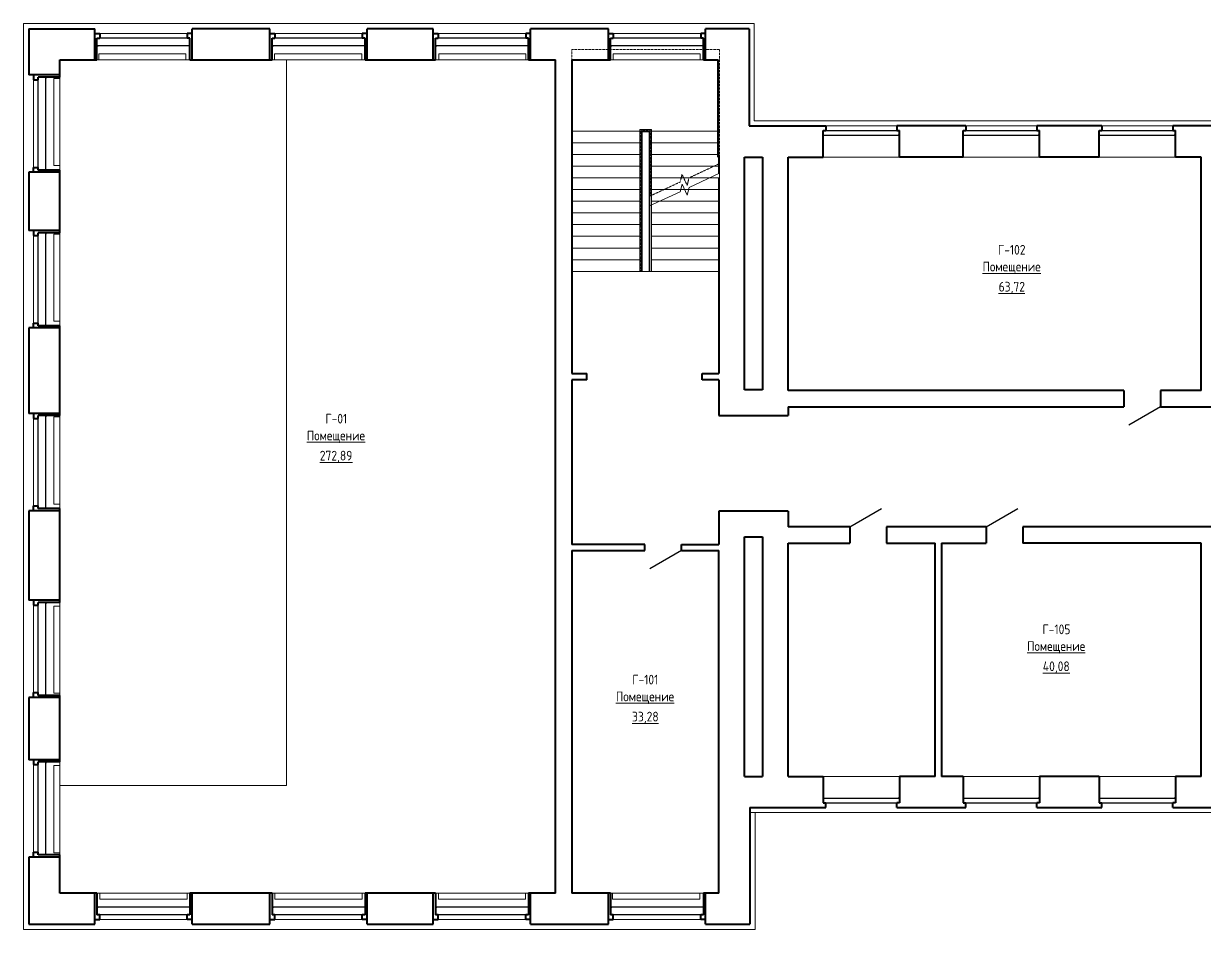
# Model space of a CAD drawing. Header units: millimetres. Extents: x -24 to 373619, y 275 to 149465.
# Drawn here: x -24 to 30326, y 124685 to 147965 of the extents above; entities that cross this region are included whole.
import ezdxf

# ---------------------------------------------------------------- set-up
doc = ezdxf.new("R2010")
doc.units = ezdxf.units.MM
doc.linetypes.add('ADSK_Сверху', pattern=[4.5, 3, -1.5])
for name, color, linetype, lineweight in [('Двери', 7, 'Continuous', 18), ('Каркас_Импост', 7, 'Continuous', 30), ('Лестницы', 7, 'Continuous', 18), ('Марки помещений', 7, 'Continuous', 18), ('Ограждение', 7, 'Continuous', 18), ('Окна', 7, 'Continuous', 18), ('Панель', 7, 'Continuous', 30), ('Перекрытия', 7, 'Continuous', 18), ('Поручни', 7, 'Continuous', 18), ('Стены', 7, 'Continuous', 18), ('Стены разрез', 7, 'Continuous', 40)]:
    doc.layers.add(name, color=color, linetype=linetype, lineweight=lineweight)
doc.styles.add('GOST Common_1', font='GOST Common.ttf', dxfattribs={"width": 0.9, "height": 250})

# ---------------------------------------------------------------- blocks, each defined once
blk = doc.blocks.new('Ограждение - Ограждение-223834-001_Весь этаж')
at = {"layer": 'Ограждение', "linetype": 'ADSK_Сверху'}
for p, q in [((15816, 145248), (15816, 141598)), ((16116, 145248), (15816, 145248)), ((15821, 145243), (15821, 141598)), ((16111, 145243), (15821, 145243)), ((15846, 145218), (15846, 141598)), ((16086, 145218), (15846, 145218)), ((15861, 145203), (15861, 141598)), ((16071, 145203), (15861, 145203)), ((15866, 145198), (15866, 141598)), ((16066, 145198), (15866, 145198)), ((15876, 145188), (15876, 141598)), ((16056, 145188), (15876, 145188)), ((16056, 143528), (16056, 145188)), ((16066, 143529), (16066, 145198)), ((16071, 143531), (16071, 145203)), ((16086, 143538), (16086, 145218)), ((16111, 145198), (16111, 145243)), ((16111, 143550), (16111, 145198)), ((16116, 145198), (16116, 145248)), ((16116, 143552), (16116, 145198)), ((15866, 141598), (15816, 141598)), ((15861, 141598), (15821, 141598)), ((15876, 141598), (15846, 141598))]:
    blk.add_line(p, q, dxfattribs=at)
at = {"layer": 'Поручни'}
for p, q in [((16066, 143278), (16056, 143278)), ((16066, 143278), (16056, 143278)), ((16056, 141598), (16056, 143278)), ((16071, 143281), (16066, 143278)), ((16071, 143281), (16066, 143278)), ((16111, 143300), (16071, 143281)), ((16111, 143300), (16071, 143281)), ((16111, 143300), (16071, 143281)), ((16071, 141598), (16071, 143281)), ((16116, 143302), (16111, 143300)), ((16111, 141598), (16111, 143300)), ((16116, 141598), (16116, 143302)), ((16071, 141598), (16056, 141598)), ((16111, 141598), (16071, 141598)), ((16116, 141598), (16111, 141598))]:
    blk.add_line(p, q, dxfattribs=at)
blk = doc.blocks.new('Ограждение - Ограждение-224765-001_Весь этаж')
at = {"layer": 'Поручни'}
for p, q in [((15816, 145248), (15816, 141598)), ((16116, 145248), (15816, 145248)), ((15821, 145243), (15821, 141598)), ((16111, 145243), (15821, 145243)), ((15861, 145203), (15861, 141598)), ((16071, 145203), (15861, 145203)), ((15876, 145188), (15876, 141598)), ((16056, 145188), (15876, 145188)), ((16056, 143278), (16056, 145188)), ((16071, 143283), (16071, 145203)), ((16086, 145201), (16086, 145218)), ((16111, 145198), (16111, 145243)), ((16111, 143300), (16111, 145198)), ((16116, 145198), (16116, 145248)), ((16116, 143302), (16116, 145198)), ((15821, 141598), (15816, 141598)), ((15861, 141598), (15821, 141598)), ((15876, 141598), (15861, 141598))]:
    blk.add_line(p, q, dxfattribs=at)
blk = doc.blocks.new('ИРНИТУ_Дверь_Однопольная_ДеревяннаяВнутренняя_филенчатая - 900х2080 без верха-1341261-001_Весь этаж')
at = {"layer": 'Панель'}
blk.add_line((-470, 80), (344, 550), dxfattribs=at)
blk = doc.blocks.new('ИРНИТУ_Дверь_Однопольная_ДеревяннаяВнутренняя_филенчатая - 900х2080 без верха-1341253-001_Весь этаж')
at = {"layer": 'Панель'}
blk.add_line((-470, 210), (344, 680), dxfattribs=at)
blk = doc.blocks.new('ИРНИТУ-Окно-ГОСТ23166-99_4_2_Створки - 1920 x 2350-415142-001_Весь этаж')
at = {"layer": 'Каркас_Импост'}
for p, q in [((-1018.1, 280), (941.9, 280)), ((-1018.1, 280), (-1018.1, 160)), ((-1018.1, 280), (-983.1, 280)), ((-1018.1, 160), (941.9, 160)), ((-1018.1, 160), (-983.1, 160)), ((941.9, 280), (906.9, 280)), ((941.9, 160), (906.9, 160)), ((941.9, 280), (941.9, 160))]:
    blk.add_line(p, q, dxfattribs=at)
blk = doc.blocks.new('ИРНИТУ-Окно-ГОСТ23166-99_4_2_Створки - 1920 x 2350-415137-001_Весь этаж')
at = {"layer": 'Каркас_Импост'}
for p, q in [((-1018.1, -160), (941.9, -160)), ((-1018.1, -280), (-1018.1, -160)), ((-1018.1, -160), (-983.1, -160)), ((-1018.1, -280), (941.9, -280)), ((-1018.1, -280), (-983.1, -280)), ((941.9, -160), (906.9, -160)), ((941.9, -280), (906.9, -280)), ((941.9, -280), (941.9, -160))]:
    blk.add_line(p, q, dxfattribs=at)
blk = doc.blocks.new('ИРНИТУ-Окно-ГОСТ23166-99_6_3_Створки - 2350 x 2350-796900-001_Весь этаж')
at = {"layer": 'Каркас_Импост'}
for p, q in [((-1233.1, -20), (1156.9, -20)), ((-1233.1, -220), (-1233.1, -20)), ((-1233.1, -20), (-1198.1, -20)), ((-1233.1, -220), (1156.9, -220)), ((-1233.1, -220), (-1198.1, -220)), ((1156.9, -20), (1121.9, -20)), ((1156.9, -220), (1121.9, -220)), ((1156.9, -220), (1156.9, -20))]:
    blk.add_line(p, q, dxfattribs=at)
blk = doc.blocks.new('ИРНИТУ-Окно-ГОСТ23166-99_6_3_Створки - 2350 x 2350-796883-001_Весь этаж')
at = {"layer": 'Каркас_Импост'}
for p, q in [((-1233.1, 220), (1156.9, 220)), ((-1233.1, 220), (-1233.1, 20)), ((-1233.1, 220), (-1198.1, 220)), ((-1233.1, 20), (1156.9, 20)), ((-1233.1, 20), (-1198.1, 20)), ((1156.9, 220), (1121.9, 220)), ((1156.9, 20), (1121.9, 20)), ((1156.9, 220), (1156.9, 20))]:
    blk.add_line(p, q, dxfattribs=at)
blk = doc.blocks.new('ИРНИТУ-Окно-ГОСТ23166-99_6_3_Створки - 2350 x 2350-1080922-001_Весь этаж')
at = {"layer": 'Каркас_Импост'}
for p, q in [((-1233.1, 220), (1156.9, 220)), ((-1233.1, 220), (-1233.1, 20)), ((-1233.1, 220), (-1198.1, 220)), ((-1233.1, 20), (1156.9, 20)), ((-1233.1, 20), (-1198.1, 20)), ((1156.9, 220), (1121.9, 220)), ((1156.9, 20), (1121.9, 20)), ((1156.9, 220), (1156.9, 20))]:
    blk.add_line(p, q, dxfattribs=at)

msp = doc.modelspace()

# ---------------------------------------------------------------- linework, layer by layer
at = {"layer": 'Лестницы', "linetype": 'ADSK_Сверху'}
for p, q in [((14066, 147301), (14066, 145198)), ((17866, 147301), (14066, 147301)), ((17866, 145198), (17866, 147301)), ((15866, 145198), (14066, 145198)), ((14066, 145198), (14066, 141598)), ((15866, 145198), (14066, 145198)), ((15816, 145198), (14066, 145198)), ((15866, 145198), (16066, 145198)), ((15866, 145198), (15866, 141598)), ((16066, 145198), (17866, 145198)), ((16066, 143528), (16066, 145198)), ((16066, 145198), (17866, 145198)), ((16116, 145198), (17826, 145198)), ((17866, 144368), (17866, 145198)), ((15866, 144898), (14066, 144898)), ((15866, 144898), (14066, 144898)), ((15816, 144898), (14066, 144898)), ((16066, 144898), (17866, 144898)), ((16066, 144898), (17866, 144898)), ((16116, 144898), (17826, 144898)), ((15866, 144598), (14066, 144598)), ((15866, 144598), (14066, 144598)), ((15816, 144598), (14066, 144598)), ((16066, 144598), (17866, 144598)), ((16066, 144598), (17866, 144598)), ((16116, 144598), (17826, 144598)), ((15866, 144298), (14066, 144298)), ((15866, 144298), (14066, 144298)), ((15816, 144298), (14066, 144298)), ((16066, 144298), (17717, 144298)), ((16066, 144298), (17717, 144298)), ((16116, 144298), (17846, 144298)), ((17866, 144368), (17079, 144001)), ((15866, 143998), (14066, 143998)), ((15866, 143998), (14066, 143998)), ((15816, 143998), (14066, 143998)), ((16066, 143998), (16878, 143998)), ((16066, 143998), (16878, 143998)), ((16853, 143895), (16066, 143528)), ((16116, 143998), (17609, 143998)), ((16900, 144090), (16853, 143895)), ((17032, 143806), (16900, 144090)), ((16943, 143998), (17079, 143998)), ((16943, 143998), (17079, 143998)), ((17079, 144001), (17032, 143806)), ((17609, 143998), (17866, 143998)), ((15866, 143698), (14066, 143698)), ((15866, 143698), (14066, 143698)), ((15816, 143698), (14066, 143698)), ((16066, 143698), (16430, 143698)), ((16066, 143698), (16430, 143698)), ((16116, 143698), (16865, 143698)), ((16865, 143698), (16966, 143698)), ((16966, 143698), (17066, 143698)), ((17066, 143698), (17846, 143698)), ((15866, 143398), (14066, 143398)), ((15866, 143398), (14066, 143398)), ((15816, 143398), (14066, 143398)), ((16116, 143398), (16323, 143398)), ((16323, 143398), (17846, 143398)), ((15866, 143098), (14066, 143098)), ((15866, 143098), (14066, 143098)), ((15816, 143098), (14066, 143098)), ((16116, 143098), (17846, 143098)), ((15866, 142798), (14066, 142798)), ((15866, 142798), (14066, 142798)), ((15816, 142798), (14066, 142798)), ((16116, 142798), (17846, 142798)), ((15866, 142498), (14066, 142498)), ((15866, 142498), (14066, 142498)), ((15816, 142498), (14066, 142498)), ((16116, 142498), (17846, 142498)), ((15866, 142198), (14066, 142198)), ((15866, 142198), (14066, 142198)), ((15816, 142198), (14066, 142198)), ((16116, 142198), (17846, 142198)), ((15866, 141898), (14066, 141898)), ((15866, 141898), (14066, 141898)), ((15816, 141898), (14066, 141898)), ((16116, 141898), (17846, 141898)), ((15866, 141598), (14066, 141598)), ((16116, 141598), (17846, 141598))]:
    msp.add_line(p, q, dxfattribs=at)
at = {"layer": 'Лестницы'}
for p, q in [((15816, 145198), (14066, 145198)), ((16116, 145198), (17826, 145198)), ((15816, 144898), (14066, 144898)), ((16116, 144898), (17826, 144898)), ((15816, 144598), (14066, 144598)), ((16116, 144598), (17826, 144598)), ((15816, 144298), (14066, 144298)), ((16116, 144298), (17846, 144298)), ((15816, 143998), (14066, 143998)), ((16116, 143998), (17609, 143998)), ((17866, 144118), (17079, 143751)), ((17609, 143998), (17866, 143998)), ((17866, 143998), (17866, 144118)), ((15816, 143698), (14066, 143698)), ((16853, 143645), (16066, 143278)), ((16116, 143698), (16865, 143698)), ((16900, 143840), (16853, 143645)), ((16865, 143698), (16966, 143698)), ((17032, 143556), (16900, 143840)), ((16966, 143698), (17066, 143698)), ((17079, 143751), (17032, 143556)), ((17066, 143698), (17846, 143698)), ((15816, 143398), (14066, 143398)), ((16116, 143398), (16323, 143398)), ((16323, 143398), (17846, 143398)), ((15816, 143098), (14066, 143098)), ((16116, 143098), (17846, 143098)), ((15816, 142798), (14066, 142798)), ((16116, 142798), (17846, 142798)), ((15816, 142498), (14066, 142498)), ((16116, 142498), (17846, 142498)), ((15816, 142198), (14066, 142198)), ((16116, 142198), (17846, 142198)), ((15816, 141898), (14066, 141898)), ((16116, 141898), (17846, 141898)), ((15816, 141598), (14066, 141598)), ((16116, 141598), (17846, 141598))]:
    msp.add_line(p, q, dxfattribs=at)
at = {"layer": 'Перекрытия'}
for p, q in [((6736, 128385), (6736, 147035)), ((15816, 141598), (14066, 141598)), ((16056, 141598), (15876, 141598)), ((906, 128385), (6736, 128385))]:
    msp.add_line(p, q, dxfattribs=at)
at = {"layer": 'Стены'}
for p, q in [((-24, 147965), (18756, 147965)), ((-24, 124685), (-24, 147965)), ((18756, 147965), (18756, 145465)), ((1931, 147715), (4181, 147715)), ((6431, 147715), (8681, 147715)), ((10631, 147715), (12881, 147715)), ((15131, 147715), (17381, 147715)), ((4251, 147035), (1861, 147035)), ((1906, 147035), (1906, 147185)), ((1906, 147185), (4146, 147185)), ((4146, 147185), (4146, 147035)), ((8751, 147035), (6361, 147035)), ((6426, 147035), (6426, 147185)), ((6426, 147185), (8666, 147185)), ((8666, 147185), (8666, 147035)), ((12951, 147035), (10561, 147035)), ((10646, 147035), (10646, 147185)), ((10646, 147185), (12886, 147185)), ((12886, 147185), (12886, 147035)), ((17451, 147035), (15061, 147035)), ((15126, 147035), (15126, 147185)), ((15126, 147185), (17366, 147185)), ((17366, 147185), (17366, 147035)), ((226, 144270), (226, 146520)), ((756, 144315), (756, 146555)), ((756, 146555), (906, 146555)), ((906, 146590), (906, 144200)), ((18756, 145465), (99956, 145465)), ((20600, 145335), (22420, 145335)), ((24195, 145335), (26015, 145335)), ((27691, 145335), (29511, 145335)), ((22490, 144535), (20530, 144535)), ((26085, 144535), (24125, 144535)), ((29581, 144535), (27621, 144535)), ((906, 144315), (756, 144315)), ((226, 140270), (226, 142520)), ((756, 140315), (756, 142555)), ((756, 142555), (906, 142555)), ((906, 142590), (906, 140200)), ((906, 140315), (756, 140315)), ((226, 135570), (226, 137820)), ((756, 135615), (756, 137855)), ((756, 137855), (906, 137855)), ((906, 137890), (906, 135500)), ((906, 135615), (756, 135615)), ((226, 130770), (226, 133020)), ((756, 130755), (756, 132995)), ((756, 132995), (906, 132995)), ((906, 133090), (906, 130700)), ((906, 130755), (756, 130755)), ((906, 128990), (906, 126600)), ((226, 126670), (226, 128920)), ((756, 126655), (756, 128895)), ((756, 128895), (906, 128895)), ((20530, 128615), (22490, 128615)), ((24125, 128615), (26085, 128615)), ((27621, 128615), (29581, 128615)), ((99936, 127685), (18646, 127685)), ((18776, 127685), (18776, 124685)), ((906, 126655), (756, 126655)), ((1861, 125615), (4251, 125615)), ((1936, 125465), (1936, 125615)), ((4176, 125465), (1936, 125465)), ((4176, 125615), (4176, 125465)), ((6361, 125615), (8751, 125615)), ((6436, 125465), (6436, 125615)), ((8676, 125465), (6436, 125465)), ((8676, 125615), (8676, 125465)), ((10561, 125615), (12951, 125615)), ((10636, 125465), (10636, 125615)), ((12876, 125465), (10636, 125465)), ((12876, 125615), (12876, 125465)), ((15061, 125615), (17451, 125615)), ((15116, 125465), (15116, 125615)), ((17356, 125465), (15116, 125465)), ((17356, 125615), (17356, 125465)), ((4181, 124935), (1931, 124935)), ((8681, 124935), (6431, 124935)), ((12881, 124935), (10631, 124935)), ((17381, 124935), (15131, 124935)), ((18776, 124685), (-24, 124685))]:
    msp.add_line(p, q, dxfattribs=at)
at = {"layer": 'Стены разрез'}
for p, q in [((106, 147835), (106, 146645)), ((106, 147835), (1806, 147835)), ((1806, 147035), (1806, 147835)), ((6306, 147835), (4306, 147835)), ((4306, 147035), (4306, 147835)), ((6306, 147035), (6306, 147835)), ((10506, 147835), (8806, 147835)), ((8806, 147035), (8806, 147835)), ((10506, 147035), (10506, 147835)), ((15006, 147835), (13006, 147835)), ((13006, 147035), (13006, 147835)), ((15006, 147035), (15006, 147835)), ((18626, 147835), (17506, 147835)), ((17506, 147035), (17506, 147835)), ((18626, 147835), (18626, 145335)), ((1806, 147715), (1931, 147715)), ((1861, 147595), (1931, 147595)), ((1861, 147035), (1861, 147595)), ((1931, 147715), (1931, 147595)), ((4306, 147715), (4181, 147715)), ((4181, 147715), (4181, 147595)), ((4251, 147595), (4181, 147595)), ((4251, 147035), (4251, 147595)), ((6306, 147715), (6431, 147715)), ((6361, 147595), (6431, 147595)), ((6361, 147035), (6361, 147595)), ((6431, 147715), (6431, 147595)), ((8806, 147715), (8681, 147715)), ((8681, 147715), (8681, 147595)), ((8751, 147595), (8681, 147595)), ((8751, 147035), (8751, 147595)), ((10506, 147715), (10631, 147715)), ((10561, 147595), (10631, 147595)), ((10561, 147035), (10561, 147595)), ((10631, 147715), (10631, 147595)), ((13006, 147715), (12881, 147715)), ((12881, 147715), (12881, 147595)), ((12951, 147595), (12881, 147595)), ((12951, 147035), (12951, 147595)), ((15006, 147715), (15131, 147715)), ((15061, 147595), (15131, 147595)), ((15061, 147035), (15061, 147595)), ((15131, 147715), (15131, 147595)), ((17506, 147715), (17381, 147715)), ((17381, 147715), (17381, 147595)), ((17451, 147595), (17381, 147595)), ((17451, 147035), (17451, 147595)), ((906, 146590), (906, 147035)), ((906, 147035), (1861, 147035)), ((4251, 147035), (6361, 147035)), ((8751, 147035), (10561, 147035)), ((12951, 147035), (13646, 147035)), ((13646, 125615), (13646, 147035)), ((14066, 147035), (14066, 138971)), ((14066, 147035), (15061, 147035)), ((17451, 147035), (17826, 147035)), ((17826, 144535), (17826, 147035)), ((906, 146645), (106, 146645)), ((226, 146645), (226, 146520)), ((226, 146520), (346, 146520)), ((346, 146520), (346, 146590)), ((906, 146590), (346, 146590)), ((18626, 145335), (20600, 145335)), ((20530, 145215), (20600, 145215)), ((20530, 144535), (20530, 145215)), ((20600, 145335), (20600, 145215)), ((24195, 145335), (22420, 145335)), ((22420, 145335), (22420, 145215)), ((22420, 145215), (22490, 145215)), ((22490, 144535), (22490, 145215)), ((24125, 145215), (24195, 145215)), ((24125, 144535), (24125, 145215)), ((24195, 145335), (24195, 145215)), ((27691, 145335), (26015, 145335)), ((26015, 145335), (26015, 145215)), ((26015, 145215), (26085, 145215)), ((26085, 144535), (26085, 145215)), ((27621, 145215), (27691, 145215)), ((27621, 144535), (27621, 145215)), ((27691, 145335), (27691, 145215)), ((31186, 145335), (29511, 145335)), ((29511, 145335), (29511, 145215)), ((29511, 145215), (29581, 145215)), ((29581, 144535), (29581, 145215)), ((17826, 144535), (17846, 144535)), ((17846, 144535), (17846, 144108)), ((18506, 138555), (18506, 144535)), ((18506, 144535), (18966, 144535)), ((18966, 144535), (18966, 138555)), ((19626, 138535), (19626, 144535)), ((19626, 144535), (20530, 144535)), ((24125, 144535), (22490, 144535)), ((27621, 144535), (26085, 144535)), ((30246, 144535), (29581, 144535)), ((30246, 138535), (30246, 144535)), ((226, 144145), (226, 144270)), ((226, 144270), (346, 144270)), ((346, 144200), (346, 144270)), ((906, 144200), (346, 144200)), ((906, 142590), (906, 144200)), ((106, 144145), (106, 142645)), ((906, 144145), (106, 144145)), ((17846, 143998), (17846, 138971)), ((906, 142645), (106, 142645)), ((226, 142645), (226, 142520)), ((226, 142520), (346, 142520)), ((346, 142520), (346, 142590)), ((906, 142590), (346, 142590)), ((226, 140145), (226, 140270)), ((226, 140270), (346, 140270)), ((346, 140200), (346, 140270)), ((106, 140145), (106, 137945)), ((906, 140145), (106, 140145)), ((906, 140200), (346, 140200)), ((906, 137890), (906, 140200)), ((14066, 138971), (14456, 138971)), ((14066, 138811), (14066, 134580)), ((14456, 138811), (14066, 138811)), ((14456, 138811), (14456, 138971)), ((17416, 138971), (17846, 138971)), ((17416, 138811), (17416, 138971)), ((17846, 138811), (17416, 138811)), ((17846, 138811), (17846, 137895)), ((18966, 138555), (18506, 138555)), ((28256, 138535), (19626, 138535)), ((28256, 138535), (28256, 138115)), ((30246, 138535), (29196, 138535)), ((29196, 138535), (29196, 138115)), ((19626, 138115), (19626, 137895)), ((19626, 138115), (28256, 138115)), ((29196, 138115), (35156, 138115)), ((906, 137945), (106, 137945)), ((226, 137945), (226, 137820)), ((226, 137820), (346, 137820)), ((346, 137820), (346, 137890)), ((906, 137890), (346, 137890)), ((17846, 137895), (19626, 137895)), ((106, 135445), (106, 133145)), ((906, 135445), (106, 135445)), ((226, 135445), (226, 135570)), ((226, 135570), (346, 135570)), ((346, 135500), (346, 135570)), ((906, 135500), (346, 135500)), ((906, 133090), (906, 135500)), ((19626, 135435), (17846, 135435)), ((17846, 135435), (17846, 134580)), ((19626, 135435), (19626, 135035)), ((18506, 128615), (18506, 134775)), ((18506, 134775), (18966, 134775)), ((18966, 134775), (18966, 128615)), ((21216, 135035), (19626, 135035)), ((21216, 135035), (21216, 134615)), ((24716, 135035), (22156, 135035)), ((22156, 135035), (22156, 134615)), ((24716, 135035), (24716, 134615)), ((31656, 135035), (25656, 135035)), ((25656, 135035), (25656, 134615)), ((15946, 134580), (14066, 134580)), ((15946, 134420), (15946, 134580)), ((16886, 134580), (17846, 134580)), ((16886, 134420), (16886, 134580)), ((19626, 128615), (19626, 134615)), ((19626, 134615), (21216, 134615)), ((22156, 134615), (23406, 134615)), ((23406, 128615), (23406, 134615)), ((23566, 134615), (24716, 134615)), ((23566, 134615), (23566, 128615)), ((30246, 134615), (25656, 134615)), ((30246, 128615), (30246, 134615)), ((14066, 134420), (14066, 125615)), ((14066, 134420), (15946, 134420)), ((16886, 134420), (17846, 134420)), ((17846, 125615), (17846, 134420)), ((906, 133145), (106, 133145)), ((226, 133145), (226, 133020)), ((226, 133020), (346, 133020)), ((346, 133020), (346, 133090)), ((906, 133090), (346, 133090)), ((106, 130645), (106, 129045)), ((906, 130645), (106, 130645)), ((226, 130645), (226, 130770)), ((226, 130770), (346, 130770)), ((346, 130700), (346, 130770)), ((906, 130700), (346, 130700)), ((906, 128990), (906, 130700)), ((906, 129045), (106, 129045)), ((226, 129045), (226, 128920)), ((346, 128920), (346, 128990)), ((906, 128990), (346, 128990)), ((226, 128920), (346, 128920)), ((18506, 128615), (18966, 128615)), ((19626, 128615), (20530, 128615)), ((20530, 128615), (20530, 127935)), ((23406, 128615), (22490, 128615)), ((22490, 128615), (22490, 127935)), ((24125, 128615), (23566, 128615)), ((24125, 128615), (24125, 127935)), ((27621, 128615), (26085, 128615)), ((26085, 128615), (26085, 127935)), ((27621, 128615), (27621, 127935)), ((30246, 128615), (29581, 128615)), ((29581, 128615), (29581, 127935)), ((18646, 127815), (20600, 127815)), ((18646, 127815), (18646, 124815)), ((20530, 127935), (20600, 127935)), ((20600, 127815), (20600, 127935)), ((22490, 127935), (22420, 127935)), ((22420, 127815), (22420, 127935)), ((22420, 127815), (24195, 127815)), ((24125, 127935), (24195, 127935)), ((24195, 127815), (24195, 127935)), ((26085, 127935), (26015, 127935)), ((26015, 127815), (26015, 127935)), ((26015, 127815), (27691, 127815)), ((27621, 127935), (27691, 127935)), ((27691, 127815), (27691, 127935)), ((29581, 127935), (29511, 127935)), ((29511, 127815), (29511, 127935)), ((29511, 127815), (31186, 127815)), ((226, 126545), (226, 126670)), ((226, 126670), (346, 126670)), ((346, 126600), (346, 126670)), ((906, 126600), (346, 126600)), ((906, 125615), (906, 126600)), ((106, 126545), (106, 124815)), ((906, 126545), (106, 126545)), ((1861, 125615), (906, 125615)), ((1806, 124815), (1806, 125615)), ((1861, 125615), (1861, 125055)), ((6361, 125615), (4251, 125615)), ((4251, 125615), (4251, 125055)), ((4306, 124815), (4306, 125615)), ((6306, 124815), (6306, 125615)), ((6361, 125615), (6361, 125055)), ((10561, 125615), (8751, 125615)), ((8751, 125615), (8751, 125055)), ((8806, 124815), (8806, 125615)), ((10506, 124815), (10506, 125615)), ((10561, 125615), (10561, 125055)), ((13646, 125615), (12951, 125615)), ((12951, 125615), (12951, 125055)), ((13006, 124815), (13006, 125615)), ((15061, 125615), (14066, 125615)), ((15006, 124815), (15006, 125615)), ((15061, 125615), (15061, 125055)), ((17846, 125615), (17451, 125615)), ((17451, 125615), (17451, 125055)), ((17506, 124815), (17506, 125615)), ((1931, 125055), (1861, 125055)), ((1931, 124935), (1931, 125055)), ((4251, 125055), (4181, 125055)), ((4181, 124935), (4181, 125055)), ((6431, 125055), (6361, 125055)), ((6431, 124935), (6431, 125055)), ((8751, 125055), (8681, 125055)), ((8681, 124935), (8681, 125055)), ((10631, 125055), (10561, 125055)), ((10631, 124935), (10631, 125055)), ((12951, 125055), (12881, 125055)), ((12881, 124935), (12881, 125055)), ((15131, 125055), (15061, 125055)), ((15131, 124935), (15131, 125055)), ((17451, 125055), (17381, 125055)), ((17381, 124935), (17381, 125055)), ((106, 124815), (1806, 124815)), ((1806, 124935), (1931, 124935)), ((4306, 124935), (4181, 124935)), ((4306, 124815), (6306, 124815)), ((6306, 124935), (6431, 124935)), ((8806, 124935), (8681, 124935)), ((8806, 124815), (10506, 124815)), ((10506, 124935), (10631, 124935)), ((13006, 124935), (12881, 124935)), ((13006, 124815), (15006, 124815)), ((15006, 124935), (15131, 124935)), ((17506, 124935), (17381, 124935)), ((17506, 124815), (18646, 124815))]:
    msp.add_line(p, q, dxfattribs=at)

# ---------------------------------------------------------------- block references
at = {"layer": 'Двери', "rotation": 180}
for name, p in [('ИРНИТУ_Дверь_Однопольная_ДеревяннаяВнутренняя_филенчатая - 900х2080 без верха-1341253-001_Весь этаж', (28726, 138325)), ('ИРНИТУ_Дверь_Однопольная_ДеревяннаяВнутренняя_филенчатая - 900х2080 без верха-1341261-001_Весь этаж', (16416, 134500))]:
    msp.add_blockref(name, p, dxfattribs=at)
at = {"layer": 'Двери'}
for p in [(21686, 134825), (25186, 134825)]:
    msp.add_blockref('ИРНИТУ_Дверь_Однопольная_ДеревяннаяВнутренняя_филенчатая - 900х2080 без верха-1341253-001_Весь этаж', p, dxfattribs=at)
at = {"layer": 'Ограждение'}
for name in ['Ограждение - Ограждение-223834-001_Весь этаж', 'Ограждение - Ограждение-224765-001_Весь этаж']:
    msp.add_blockref(name, (0, 0), dxfattribs=at)
at = {"layer": 'Окна'}
for name, p, rotation in [('ИРНИТУ-Окно-ГОСТ23166-99_6_3_Створки - 2350 x 2350-796900-001_Весь этаж', (3018, 147375), 180), ('ИРНИТУ-Окно-ГОСТ23166-99_6_3_Створки - 2350 x 2350-796900-001_Весь этаж', (7518, 147375), 180), ('ИРНИТУ-Окно-ГОСТ23166-99_6_3_Створки - 2350 x 2350-796900-001_Весь этаж', (11718, 147375), 180), ('ИРНИТУ-Окно-ГОСТ23166-99_6_3_Створки - 2350 x 2350-796900-001_Весь этаж', (16218, 147375), 180), ('ИРНИТУ-Окно-ГОСТ23166-99_6_3_Створки - 2350 x 2350-796883-001_Весь этаж', (566, 145433), 89.99999999999991), ('ИРНИТУ-Окно-ГОСТ23166-99_6_3_Створки - 2350 x 2350-796883-001_Весь этаж', (566, 141433), 89.99999999999991), ('ИРНИТУ-Окно-ГОСТ23166-99_6_3_Створки - 2350 x 2350-796883-001_Весь этаж', (566, 136733), 89.99999999999991), ('ИРНИТУ-Окно-ГОСТ23166-99_6_3_Створки - 2350 x 2350-796883-001_Весь этаж', (566, 131933), 89.99999999999991), ('ИРНИТУ-Окно-ГОСТ23166-99_6_3_Створки - 2350 x 2350-796883-001_Весь этаж', (566, 127833), 89.99999999999991), ('ИРНИТУ-Окно-ГОСТ23166-99_6_3_Створки - 2350 x 2350-1080922-001_Весь этаж', (3018, 125275), 180), ('ИРНИТУ-Окно-ГОСТ23166-99_6_3_Створки - 2350 x 2350-1080922-001_Весь этаж', (7518, 125275), 180), ('ИРНИТУ-Окно-ГОСТ23166-99_6_3_Створки - 2350 x 2350-1080922-001_Весь этаж', (11718, 125275), 180), ('ИРНИТУ-Окно-ГОСТ23166-99_6_3_Створки - 2350 x 2350-1080922-001_Весь этаж', (16218, 125275), 180)]:
    msp.add_blockref(name, p, dxfattribs=dict(at, rotation=rotation))
for name, p in [('ИРНИТУ-Окно-ГОСТ23166-99_4_2_Створки - 1920 x 2350-415142-001_Весь этаж', (21548, 144935)), ('ИРНИТУ-Окно-ГОСТ23166-99_4_2_Створки - 1920 x 2350-415142-001_Весь этаж', (25144, 144935)), ('ИРНИТУ-Окно-ГОСТ23166-99_4_2_Створки - 1920 x 2350-415142-001_Весь этаж', (28639, 144935)), ('ИРНИТУ-Окно-ГОСТ23166-99_4_2_Створки - 1920 x 2350-415137-001_Весь этаж', (21548, 128215)), ('ИРНИТУ-Окно-ГОСТ23166-99_4_2_Створки - 1920 x 2350-415137-001_Весь этаж', (25144, 128215)), ('ИРНИТУ-Окно-ГОСТ23166-99_4_2_Створки - 1920 x 2350-415137-001_Весь этаж', (28639, 128215))]:
    msp.add_blockref(name, p, dxfattribs=at)

# ---------------------------------------------------------------- texts
at = {"layer": 'Марки помещений', "lineweight": 9, "char_height": 250, "attachment_point": 1, "style": 'GOST Common_1'}
for s, insert, width in [('\\fGOST Common|b0|i0|c204|p34|;\\W.9;Г', (25020, 142278), 194.81), ('-102', (25181, 142278), 721.52), ('\\LПомещение', (24624, 141846), 1875.95), ('\\L63,72', (25038, 141328), 873.04), ('\\fGOST Common|b0|i0|c204|p34|;\\W.9;Г', (7732, 137936), 194.81), ('-01', (7893, 137936), 526.71), ('\\LПомещение', (7256, 137504), 1875.95), ('\\L272,89', (7589, 136986), 1067.85), ('\\fGOST Common|b0|i0|c204|p34|;\\W.9;Г', (26165, 132522), 194.81), ('-105', (26326, 132522), 721.52), ('\\LПомещение', (25769, 132091), 1875.95), ('\\L40,08', (26174, 131572), 894.68), ('\\fGOST Common|b0|i0|c204|p34|;\\W.9;Г', (15620, 131229), 194.81), ('-101', (15781, 131229), 663.8), ('\\LПомещение', (15201, 130797), 1875.95), ('\\L33,28', (15615, 130279), 873.04)]:
    msp.add_mtext(s, dxfattribs=dict(at, insert=insert, width=width))

doc.saveas('drawing.dxf')
